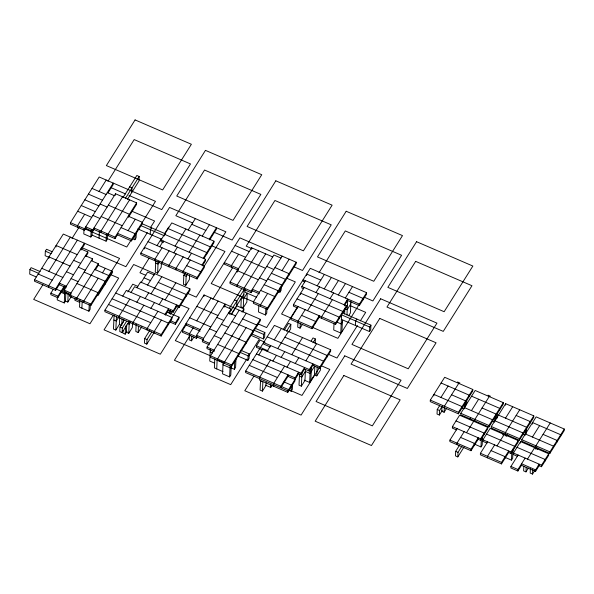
<?xml version="1.0" encoding="UTF-8"?>
<svg xmlns="http://www.w3.org/2000/svg" width="594" height="594" viewBox="0 0 594 594"><rect width="100%" height="100%" fill="white"/><g stroke="black" fill="none" stroke-linecap="round" stroke-linejoin="round"><path stroke-width="0.89" d="M40.206 271.607L31.103 267.671L29.908 269.572L29.7 274.109L36.323 276.975M85.454 255.754L92.493 258.806L69.758 294.951L69.684 296.465L90.8 305.598L90.867 304.083L119.587 258.42L63.291 234.066L34.571 279.729L34.504 281.237L55.613 290.369L59.92 283.524M52.339 251.774L46.54 249.272L45.344 251.173L45.137 255.71L49.28 257.499M48.864 258.412L48.931 256.898L70.04 266.03M48.574 287.325L48.649 285.818L77.361 240.154M53.267 289.36L50.876 293.161L50.809 294.676L57.841 297.72L65.021 286.308M56.044 246.993L56.111 245.485L77.22 254.618M55.613 290.369L55.68 288.862L84.4 243.198L84.333 244.713L80.984 250.044M57.351 297.178L57.232 299.903L64.263 302.947L65.466 301.047L65.875 291.966L64.679 293.874L60.766 292.181M57.841 297.72L57.915 296.206L64.137 286.315M80.814 248.908L87.845 251.953L63.914 290.006L63.848 291.513L70.099 294.223M64.263 302.947L64.805 291.149M64.887 289.33L65.006 286.605M70.471 222.653L126.767 247.007L155.48 201.351L99.191 176.997L70.471 222.653L70.404 224.168L84.474 230.257L85.907 227.97M65.466 301.047L67.805 302.064L68.221 292.983M70.886 294.557L70.953 293.05L63.914 290.006M77.435 227.212L77.51 225.698L84.682 214.286M74.978 298.47L74.896 300.289L79.581 302.316M76.723 299.51L76.789 297.995L98.329 263.751L91.298 260.707M79.863 299.873L79.537 307.135L88.922 311.197L90.117 309.296L90.325 304.752M83.999 229.41L83.791 233.954L90.83 236.999L92.025 235.098L92.233 230.554M84.474 230.257L84.541 228.742L113.261 183.086L113.194 184.593L107.93 192.968M81.883 308.152L82.172 301.797M83.761 302.554L83.828 301.039L98.188 278.207M87.845 251.953L87.778 253.467L85.863 256.511M90.83 236.999L91.157 229.737M88.922 311.197L89.211 304.841M92.775 229.885L85.736 226.841L85.67 228.356L92.709 231.4L92.775 229.885L115.511 193.741L136.62 202.873L136.553 204.381L128.415 217.322M92.419 260.313L92.493 258.806M99.064 238.142L99.354 231.786M95.389 269.825L98.262 265.266L98.329 263.751M100.943 232.536L101.01 231.029L122.55 196.785M92.025 235.098L106.103 241.186L106.43 233.917M105.086 284.281L105.227 281.252L84.118 272.119M107.499 234.741L107.299 239.278L106.103 241.186M107.982 235.58L108.049 234.073L129.589 199.829M175.802 306.073L179.113 307.506L189.887 290.384L189.954 288.87L133.657 264.516L104.938 310.172L104.871 311.687L161.167 336.041L171.933 318.919L172.008 317.404L115.711 293.05M108.747 277.056L108.813 275.549L94.743 269.453M115.444 195.248L115.511 193.741M98.262 265.266L112.34 271.354L112.266 272.861L97.906 295.693L98.047 292.671L76.938 283.531M115.088 237.117L93.971 227.985L93.904 229.492L115.013 238.625L115.088 237.117L136.62 202.873M114.093 315.466L113.476 329.083L115.823 330.093L119.416 324.391L119.698 318.035M115.823 330.093L116.439 316.476M118.948 317.775L119.015 316.26L129.782 299.138M124.287 320.173L119.981 327.027L119.773 331.563L122.119 332.581L128.816 321.926M122.045 319.045L121.755 325.401L119.416 324.391M122.119 332.581L122.327 328.037L126.633 321.191M122.98 330.42L122.861 333.137L125.208 334.155L126.997 331.303M123.352 322.245L123.478 319.52M129.373 215.8L129.44 214.286L108.331 205.153M125.208 334.155L125.579 325.987M131.801 192.434L132.002 187.897L129.663 186.88M126.73 324.992L126.403 332.254L128.75 333.271L132.336 327.561L132.544 323.025M131.482 240.912L131.549 239.397L117.478 233.308L117.412 234.823L131.482 240.912L142.248 223.79L142.322 222.275L128.245 216.186M128.75 333.271L129.284 321.465M132.38 238.669L134.868 239.746L135.142 233.694L121.065 227.606M136.271 233.301L136.063 237.838L134.868 239.746M122.958 197.535L136.843 175.468L139.182 176.477L138.981 181.022L127.495 199.28M133.019 323.864L133.086 322.349L143.859 305.227M136.16 324.227L135.833 331.489L138.179 332.506L141.766 326.797M197.067 278.965L197.134 277.45L225.854 231.794L169.557 207.44L140.837 253.096L140.771 254.611L197.067 278.965L204.247 267.552L204.314 266.038L148.017 241.684M138.179 332.506L138.469 326.151M144.357 248.901L144.431 247.394L158.501 253.482M149.918 330.205L144.654 338.573L144.446 343.117L146.792 344.134L153.972 332.714M150.23 234.288L150.438 229.752L151.633 227.851M147.097 329.952L147.163 328.437L157.93 311.315M146.792 344.134L147 339.59L151.782 331.979M154.841 260.699L154.915 259.184L162.095 247.772M155.799 260.335L155.264 272.134L157.61 273.151L161.197 267.441L161.36 263.81M154.128 332.996L154.202 331.482L161.382 320.069M157.61 273.151L158.145 261.345M204.039 258.39L213.914 242.694L213.981 241.179L171.763 222.913L160.989 240.035L160.922 241.55L163.402 242.619M161.88 263.743L161.947 262.229L169.127 250.817M161.167 336.041L161.234 334.526L189.954 288.87M168.919 266.788L168.986 265.273L176.166 253.861M168.347 324.628L168.414 323.114L112.118 298.76M169.119 313.149L169.245 310.424M170.196 313.974L170.359 310.343M173.181 312.199L173.248 310.684L176.841 304.974L176.774 306.489L173.181 312.199L168.213 310.046M175.958 269.832L176.024 268.317L183.204 256.905M169.565 321.859L175.364 324.361L175.43 322.854L179.024 317.144L167.434 312.132M179.113 307.506L179.188 305.992L134.615 286.709L131.029 292.419M179.024 317.144L178.95 318.659L175.364 324.361M182.989 272.876L183.063 271.361L190.243 259.949M182.707 301.797L182.774 300.282L140.555 282.016L136.962 287.726M185.172 273.092L183.821 275.237L183.412 284.311L185.759 285.328L189.345 279.618L189.553 275.081M184.779 274.866L184.86 273.054M186.249 324.628L182.417 330.717L182.351 332.224L196.428 338.32L197.386 336.798M185.759 285.328L186.167 276.247L187.518 274.109M186.293 296.087L186.368 294.572L158.219 282.395M193.288 327.673L189.456 333.761L189.182 339.813L191.528 340.83L191.736 336.286M196.428 338.32L196.562 335.291L218.102 301.047M200.653 273.262L200.727 271.748L186.65 265.659M160.989 240.035L205.561 259.318L205.487 260.833L202.346 265.822M203.957 296.473L204.032 294.958L260.321 319.312L260.254 320.827L231.534 366.483L210.424 357.35L210.491 355.836L239.211 310.179M224.116 307.128L225.074 305.606L225.141 304.091L202.406 340.236L202.339 341.75L209.37 344.795M206.734 254.106L206.801 252.591L164.583 234.326M210.321 248.403L210.395 246.889L168.169 228.623M223.945 305.992L230.977 309.036L207.046 347.089L206.979 348.596L213.231 351.306M210.283 349.25L209.741 361.048L214.434 363.083M214.018 351.648L214.085 350.133L207.046 347.089M214.798 358.821L214.389 367.901L222.988 371.621M216.736 368.911L217.144 359.838L223.403 362.54M217.463 360.395L217.53 358.88L246.25 313.224M223.069 362.964L222.572 373.864L229.611 376.908L230.806 375L231.222 365.926L230.027 367.827L222.988 364.783M224.502 363.439L224.569 361.924L246.109 327.68M272.72 256.912L251.604 247.78L230.071 282.024L229.997 283.531L251.114 292.671L252.547 290.384M231.341 267.174L231.408 265.659L238.588 254.247M229.633 314.271L229.715 312.451M230.91 310.551L230.977 309.036M229.611 376.908L230.108 366.008M231.534 366.483L231.608 364.976L260.321 319.312M237.177 272.119L237.251 270.604L258.36 279.737M237.036 286.583L237.103 285.068L258.642 250.824M236.687 305.576L236.895 301.039L234.548 300.022M238.372 270.218L238.446 268.703L224.369 262.615L224.302 264.13L237.593 269.876M230.487 367.604L234.4 369.297L234.771 361.122M235.967 359.222L235.595 367.396L234.4 369.297M238.714 355.071L238.788 353.556L217.671 344.423M243.25 307.781L246.837 302.071L247.253 292.998L243.659 298.7L241.313 297.691L240.904 306.764L243.25 307.781L244.141 288.112L265.681 253.868M231.578 314.226L236.85 305.858L243.882 308.902L243.815 310.417L242.857 311.939M245.188 289.538L245.062 292.263L256.653 297.275M245.894 343.659L245.968 342.144L224.851 333.011M312.407 365.169L319.854 368.391L330.628 351.269L330.695 349.755L274.398 325.401L245.678 371.064L245.612 372.572L287.83 390.845L287.763 392.352L259.615 380.175L259.756 377.153L270.522 360.031M251.537 249.287L251.604 247.78M237.934 356.066L247.869 360.365L248.077 355.821L249.272 353.92L240.993 350.341M251.114 292.671L251.18 291.157L273.916 255.012L280.955 258.056M249.272 353.92L249.072 358.457L247.869 360.365M252.309 290.763L252.376 289.256L259.415 292.3M253.074 332.239L253.148 330.724L232.031 321.592M256.667 326.537L256.734 325.022L242.664 318.933M265.035 342.255L260.068 340.102L256.474 345.812L256.408 347.327L262.199 349.836M258.806 305.613L258.516 311.969L265.555 315.013L266.751 313.112L266.958 308.568M260.395 306.37L260.469 304.856L267.649 293.436M251.856 333.925L263.446 338.936L263.654 334.4L264.85 332.499L254.915 328.2M265.555 315.013L265.845 308.657M264.85 332.499L264.642 337.036L263.446 338.936M262.451 391.112L262.86 382.031L260.514 381.021L260.105 390.095L262.451 391.112L266.038 385.402L266.164 382.685M282.15 256.148L253.43 301.811L253.363 303.326L267.434 309.415L267.5 307.9L296.22 262.236L239.924 237.882L211.212 283.546L267.5 307.9M274.614 297.995L274.68 296.48L260.61 290.392M265.258 385.068L270.73 387.436L270.857 384.712M273.693 386.263L273.827 383.241L284.6 366.119M278.207 292.293L278.274 290.778L264.196 284.689M278.348 291.506L279.915 292.181L280.123 287.644M281.318 285.744L281.111 290.28L279.915 292.181M281.794 286.583L281.86 285.068L267.79 278.98M285.387 280.873L285.454 279.358L271.376 273.27M288.974 275.171L289.04 273.656L274.97 267.567M284.192 330.212L288.498 323.366L290.845 324.376L290.637 328.92L288.721 331.964M304.217 287.481L293.451 304.603L293.377 306.118L297.52 307.907M296.22 262.236L296.154 263.751L267.434 309.415M288.662 390.11L291.149 391.186L291.424 385.135L283.969 381.912M292.552 384.741L292.345 389.285L291.149 391.186M287.83 390.845L298.604 373.723L298.671 372.208L295.084 377.91L294.943 380.94L287.763 392.352M300.557 294.698L300.631 293.191L342.849 311.456L342.783 312.971L370.931 325.148L370.723 329.685L369.527 331.586L341.379 319.409M305.175 309.674L297.995 321.094L297.72 327.146L300.067 328.155L300.274 323.619M305.464 280.762L301.871 286.464L301.804 287.979L303.46 288.691M299.517 374.257L299.02 385.157L301.366 386.167L304.96 380.464L305.45 369.565M300.95 374.732L301.017 373.218L304.603 367.515L304.536 369.03L300.95 374.732L297.639 373.299M301.366 386.167L301.982 372.549M306.638 275.549L306.704 274.034L320.782 280.123M309.229 371.057L309.296 369.542L312.889 363.832L312.815 365.347L309.229 371.057L304.262 368.904M312.006 328.69L312.073 327.183L319.253 315.763L319.178 317.278L312.006 328.69L290.889 319.557L290.963 318.05L298.143 306.63M304.173 380.123L309.652 382.491L310.268 368.874M310.848 380.591L311.464 366.973M315.592 322.988L315.659 321.473L301.589 315.384M315.176 343.495L315.384 338.959L313.038 337.941L311.122 340.986M309.652 382.491L314.434 374.881L314.85 365.8L310.061 373.411L305.368 371.384L301.782 377.093L299.435 376.076M314.434 374.881L316.78 375.898L317.196 366.817M321.525 318.295L321.599 316.78L332.365 299.658M319.854 368.391L319.921 366.877L263.632 342.523L263.558 344.037L270.181 346.903M320.537 366.557L320.374 370.188L316.78 375.898M323.448 362.689L323.515 361.174L267.218 336.82M327.034 356.979L327.101 355.464L284.882 337.199M334.014 323.626L333.724 329.982L340.763 333.026L341.958 331.125L342.448 320.233M319.045 317.218L335.603 324.383L335.669 322.869L346.443 305.747L301.871 286.464M339.189 318.674L339.263 317.159L297.037 298.893M340.763 333.026L341.587 314.872L369.735 327.049L369.527 331.586M344.609 314.048L344.854 308.605L347.2 309.615L350.794 303.913M346.443 305.747L346.369 307.261L335.603 324.383M346.955 315.065L347.683 299.027L344.097 304.729M350.913 301.188L350.378 312.986L348.589 315.845M355.45 325.497L355.658 320.96L356.853 319.06M346.926 300.237L359.34 305.613L359.415 304.098L303.118 279.744L303.044 281.259L304.7 281.972M362.934 299.903L363.001 298.388L348.93 292.3M366.595 292.686L337.875 338.342L281.578 313.988L310.298 268.332L366.595 292.686L366.52 294.201L359.34 305.613M430.316 400.118L430.242 401.633L458.39 413.81L472.75 390.978L472.817 389.464L444.668 377.287L430.316 400.118L458.464 412.295L458.39 413.81M433.835 395.923L433.902 394.409L462.05 406.586L461.984 408.1M439.627 405.687L437.236 409.496L437.028 414.033L439.374 415.05L442.248 410.484M439.374 415.05L439.582 410.513L442.448 405.947M441.973 406.704L441.765 411.241L444.112 412.258L446.502 408.457M444.112 412.258L444.386 406.207L458.746 383.375M457.12 428.66L449.94 440.072L449.873 441.587L470.983 450.72L478.163 439.308L478.229 437.793L471.049 449.205L470.983 450.72M478.029 439.248L480.509 440.317L487.689 428.905L487.756 427.39L459.608 415.213L452.428 426.626L452.361 428.14L456.504 429.93M459.496 445.262L455.665 451.351L455.457 455.895L457.803 456.905L464.025 447.015M456.912 444.631L456.979 443.117L464.159 431.704M457.803 456.905L458.011 452.368L461.842 446.28M460.803 413.313L460.736 414.827L488.884 427.004L503.244 404.172L503.311 402.658L475.163 390.481L460.803 413.313L488.951 425.49L488.884 427.004M464.374 404.299L464.166 408.835L461.687 407.759M465.362 406.935L465.637 400.883L451.566 394.795M466.565 405.034L466.765 400.49M469.163 396.688L469.23 395.173L441.082 382.996M474.814 420.916L474.881 419.401L489.241 396.569M474.576 445.01L474.643 443.495L460.565 437.407M480.509 440.317L480.576 438.803L487.756 427.39M487.615 441.847L480.435 453.267L480.368 454.781L501.477 463.914L508.657 452.494L508.724 450.987L501.544 462.399L501.477 463.914M473.938 443.889L480.977 446.933L481.348 438.766M482.543 436.865L482.172 445.032L480.977 446.933M508.516 452.435L511.003 453.512L518.183 442.099L518.25 440.585L490.102 428.408L482.922 439.82L482.855 441.335L486.991 443.124M484.095 434.615L484.169 433.1L456.021 420.923M487.407 457.826L487.474 456.311L494.654 444.899M491.297 426.507L491.231 428.014L519.379 440.191L533.739 417.367L533.806 415.852L505.657 403.675L491.297 426.507L519.446 438.684L519.379 440.191M492.478 421.295L492.545 419.78L464.397 407.603M494.705 421.124L494.869 417.493M495.901 419.216L496.131 414.077L482.061 407.981M497.052 418.221L497.26 413.684M499.658 409.882L499.725 408.368L471.577 396.191M502.873 434.905L502.962 433.093M505.591 405.19L505.657 403.675M505.219 435.922L505.375 432.595L519.735 409.763M505.063 458.204L505.138 456.689L491.06 450.601M511.003 453.512L511.07 451.997L518.25 440.585M518.109 455.041L510.929 466.461L510.862 467.968L517.894 471.012L521.725 464.931M505.212 457.417L511.471 460.127L511.88 451.046M513.075 449.146L512.667 458.226L511.471 460.127M538.186 465.273L541.498 466.706L548.678 455.294L548.745 453.779L520.596 441.602L513.416 453.014L513.35 454.529L517.485 456.318M514.59 447.802L514.664 446.294L486.516 434.11M517.894 471.012L517.968 469.505L525.148 458.085M520.53 443.109L520.596 441.602M521.792 439.694L521.725 441.208L549.873 453.385L564.233 430.561L564.3 429.046L536.152 416.869L521.792 439.694L549.94 451.878L549.873 453.385M522.965 434.489L523.039 432.974L494.891 420.797M523.834 466.32L523.626 470.864L525.972 471.874L528.363 468.072M525.363 430.68L525.155 435.224L522.675 434.147M526.351 433.316L526.626 427.264L498.477 415.087M525.972 471.874L526.18 467.337M530.145 423.069L530.219 421.562L516.141 415.473M530.39 468.525L530.19 473.069L532.536 474.079L534.778 470.515M532.491 424.086L532.566 422.572L560.714 434.749L560.639 436.263M532.536 474.079L532.736 469.542M535.714 449.116L535.87 445.782L550.23 422.958M535.558 471.398L535.632 469.884L539.218 464.174L539.152 465.689L535.558 471.398L521.487 465.31L521.554 463.795L535.632 469.884M541.498 466.706L541.565 465.191L548.745 453.779M545.084 460.996L545.151 459.481L517.01 447.304M553.46 447.683L553.534 446.168L525.386 433.991M557.053 441.973L557.12 440.458L543.05 434.37M48.79 271.354L70.33 237.11M99.042 191.454L106.222 180.041M42.924 284.689L33.68 299.398L89.976 323.752L118.689 278.096L111.13 274.822M72.008 238.454L79.314 226.849M107.908 181.378L134.192 139.59L190.488 163.944L161.768 209.608L129.002 195.426M92.709 231.4L94.142 229.113M125.304 198.552L139.182 176.477M67.805 302.064L71.399 296.354M115.013 238.625L117.887 234.058M128.104 230.65L135.284 219.231M102.428 272.876L105.301 268.31M90.8 305.598L112.34 271.354M147.29 232.625L125.869 266.676L81.341 247.408M150.208 227.985L154.589 221.02L131.905 211.204M122.75 296.094L126.336 290.384L173.248 310.684M113.298 315.139L104.047 329.841L160.343 354.195L189.063 308.538L180.658 304.9M127.896 291.921L132.766 284.184L137.808 286.36M149.191 258.063L139.946 272.765L145.827 275.312M156.979 245.678L161.36 238.714M164.286 234.073L168.666 227.108M159.749 246.755L163.335 241.053M118.481 317.448L116.238 321.02L113.892 320.003M140.934 282.818L147.661 272.111L154.284 274.977M159.37 261.932L158.019 264.07L155.673 263.053M136.82 302.183L140.414 296.473M147.587 285.061L154.767 273.648M175.067 246.124L185.833 229.002M145.099 298.507L148.693 292.797M173.819 252.844L177.413 247.141M188.179 230.019L195.359 218.599M130.509 322.052L129.158 324.19L127.599 323.515M151.039 293.815L161.806 276.693M150.898 308.271L154.485 302.561M189.137 252.212L199.911 235.09M159.177 304.596L162.763 298.886M187.897 258.932L191.483 253.23M202.257 236.108L209.43 224.688M165.11 299.903L175.883 282.781M209.288 239.152L216.468 227.732L216.402 229.247L209.697 239.902M164.969 314.36L168.555 308.65L168.488 310.165L165.347 315.162M203.215 258.301L213.981 241.179M170.604 314.167L172.394 311.315M201.967 265.021L205.561 259.318M204.032 294.958L175.312 340.614L231.608 364.976M196.703 320.834L211.063 298.002M189.991 335.521L174.413 360.283L230.71 384.645L246.777 359.103M212.749 299.346L232.707 267.612M191.528 340.83L193.919 337.021M229.284 308.397L241.728 288.61M228.994 313.595L244.075 289.627M230.947 314.709L243.867 294.164M241.966 311.947L243.882 308.902M282.009 270.612L289.181 259.192M248.723 356.006L259.43 338.981L251.032 335.35M258.798 354.952L262.385 349.25L309.296 369.542M267.077 351.277L270.664 345.567M274.257 339.865L281.437 328.445M254.032 376.024L244.787 390.733L301.084 415.087L329.804 369.431L321.399 365.793M283.115 329.789L297.238 307.343M319.015 272.713L345.3 230.925L401.596 255.279L372.876 300.943L364.478 297.304M286.538 331.229L290.845 324.376M277.702 348.611L288.469 331.489M317.189 285.833L324.369 274.421M272.869 361.041L276.455 355.338M315.949 292.552L319.535 286.85M307.521 310.692L318.295 293.57M281.148 357.365L284.741 351.655M324.227 288.877L331.407 277.465M300.067 328.155L302.465 324.354M270.73 387.436L271.926 385.536M291.773 354.7L302.546 337.578M331.266 291.921L338.446 280.509M286.939 367.129L290.533 361.427M330.019 298.641L333.613 292.939M295.225 363.454L298.812 357.744M338.298 294.966L345.478 283.553M312.986 342.76L315.384 338.959M305.851 360.788L316.617 343.666M345.337 298.01L352.517 286.598M344.268 305.865L347.616 300.542M342.619 312.689L347.408 305.078M342.367 322.045L341.171 323.945L336.479 321.918M330.695 349.755L301.975 395.418L245.678 371.064M357.425 325.512L336.984 358.011L328.579 354.38M360.343 320.864L365.696 312.355L350.571 305.813M369.735 327.049L370.931 325.148M440.941 397.453L448.121 386.041M458.464 412.295L472.817 389.464M471.436 410.647L478.616 399.235M469.639 419.646L470.596 418.124M466.505 432.714L473.685 421.302M488.951 425.49L503.311 402.658M505.516 418.131L512.696 406.719M497 445.908L504.18 434.496M506.534 436.36L507.491 434.838M519.446 438.684L533.806 415.852M532.417 437.036L539.597 425.616M527.494 459.103L534.667 447.69M537.028 449.554L537.986 448.032M549.94 451.878L564.3 429.046M110.514 187.429L125.638 193.971M192.649 222.965L175.846 215.696L204.559 170.032L260.855 194.394L232.135 240.05L214.493 232.417M252.094 248.686L246.213 246.139L274.933 200.482L331.229 224.836L302.509 270.493L294.104 266.862M191.773 224.309L205.843 230.398M235.142 245.493L249.213 251.581M107.276 192.597L114.315 195.641M92.011 188.409L106.081 194.498M231.549 251.203L245.626 257.291M266.736 266.424L273.775 269.468M244.431 259.192L265.54 268.325M211.516 245.649L224.963 251.462L196.243 297.126L186.999 293.124M286.924 278.274L295.329 281.912L266.609 327.569L258.212 323.93M88.417 194.119L102.495 200.208M100.096 204.009L107.135 207.054M141.699 223.552L165.711 233.939M84.831 199.822L98.901 205.91M140.503 225.453L164.508 235.84M259.556 277.836L266.595 280.88M137.815 228.92L161.82 239.308M81.237 205.531L95.315 211.62M101.151 216.565L122.26 225.698M92.916 215.422L99.955 218.466M77.651 211.241L91.721 217.33M293.451 304.603L335.669 322.869M251.893 290.585L259.34 293.807M230.071 282.024L251.18 291.157M457.529 381.972L459.875 382.989M488.023 395.166L490.369 396.183M140.837 253.096L197.134 277.45M183.821 275.237L186.167 276.247M492.181 420.953L494.661 422.03M228.586 312.845L235.625 315.889M144.075 277.821L150.698 280.687M253.72 330.101L263.654 334.4M437.236 409.496L439.582 410.513M196.852 306.37L217.961 315.503M216.765 317.411L223.797 320.456M73.634 260.321L80.665 263.365M221.406 324.257L228.445 327.301M452.428 426.626L480.576 438.803M482.922 439.82L511.07 451.997M513.416 453.014L541.565 465.191M45.344 251.173L51.143 253.675M78.274 267.174L85.313 270.218M256.474 345.812L268.065 350.824M189.672 317.79L210.781 326.923M209.585 328.824L216.617 331.868M66.454 271.74L73.485 274.784M200.156 329.581L186.078 323.492L186.011 325.007L200.081 331.096M214.226 335.669L221.265 338.714M256.452 353.942L301.017 373.218M449.94 440.072L471.049 449.205M480.435 453.267L501.544 462.399M510.929 466.461L517.968 469.505M170.463 320.701L175.43 322.854M71.094 278.586L78.133 281.63M240.629 352.598L248.077 355.821M41.751 268.31L62.86 277.443M196.562 335.291L203.601 338.335M252.858 359.645L295.084 377.91M182.417 330.717L203.534 339.85M287.563 376.202L295.01 379.425M202.406 340.236L209.444 343.28M455.665 451.351L458.011 452.368M29.908 269.572L39.011 273.507M38.165 274.02L52.235 280.108M66.305 286.197L59.274 283.152L59.2 284.667L66.238 287.711M108.531 304.462L150.75 322.728M249.272 365.355L277.42 377.532M210.157 351.975L212.504 352.985M34.571 279.729L90.867 304.083M104.938 310.172L161.234 334.526M50.876 293.161L57.915 296.206M119.981 327.027L122.327 328.037M144.654 338.573L147 339.59M280.865 386.286L280.799 387.8L287.979 376.381L288.045 374.866L280.865 386.286M135.083 119.921L106.371 165.578L162.659 189.932L191.379 144.275L135.083 119.921M205.457 150.364L176.737 196.027L233.034 220.381L261.754 174.718L205.457 150.364M275.824 180.806L247.104 226.47L303.4 250.824L332.12 205.168L275.824 180.806M346.191 211.256L317.478 256.912L373.774 281.266L402.487 235.61L346.191 211.256M344.765 355.851L316.053 401.507L372.341 425.861L401.061 380.205L344.765 355.851M380.665 298.775L351.945 344.431L408.241 368.785L436.961 323.129L380.665 298.775M416.565 241.699L387.845 287.355L444.141 311.716L472.861 266.053L416.565 241.699M343.874 375.519L315.154 421.176L371.45 445.53L400.17 399.873L343.874 375.519M379.774 318.443L351.054 364.1L407.35 388.461L436.07 342.797L379.774 318.443M415.674 261.367L386.954 307.031L443.25 331.385L471.963 285.729L415.674 261.367"/></g></svg>
